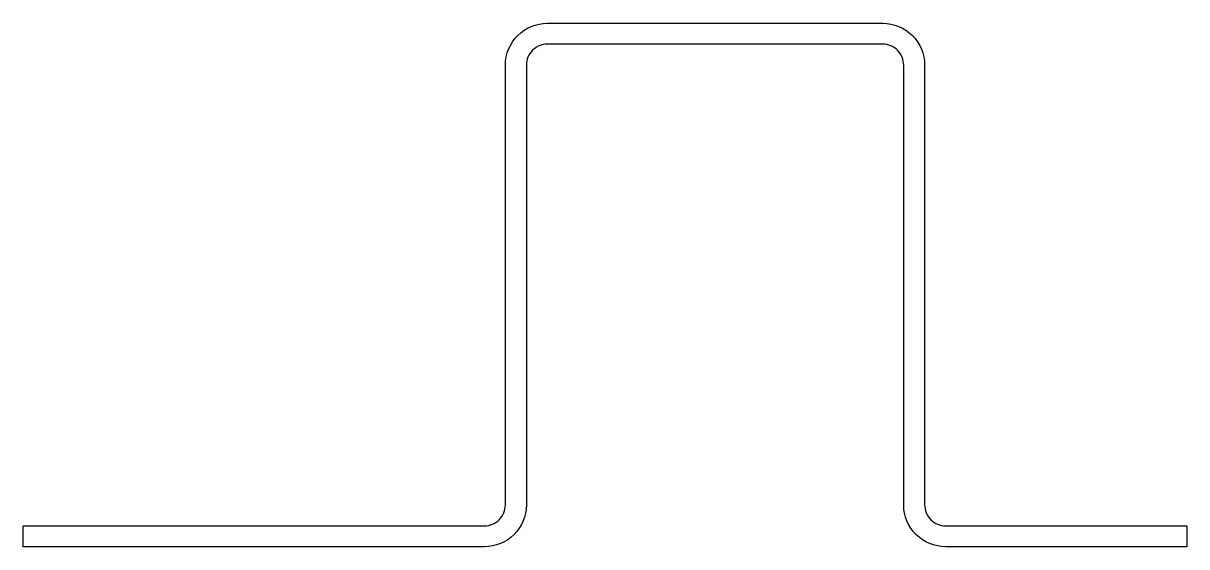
# Model space of a CAD drawing. Extents: x 723 to 834, y 448 to 498.
import ezdxf

# ---------------------------------------------------------------- set-up
doc = ezdxf.new("R2010")
doc.units = 0
doc.layers.get('0').update_dxf_attribs({"linetype": 'CONTINUOUS'})

msp = doc.modelspace()

# ---------------------------------------------------------------- linework, layer by layer
msp.add_lwpolyline([(807.13, 494.46, 0.414214), (805.13, 496.46), (773.13, 496.46, 0.414214), (771.13, 494.46), (771.13, 452.46, -0.414214), (767.13, 448.46), (723.13, 448.46), (723.13, 450.46), (767.13, 450.46, 0.414214), (769.13, 452.46), (769.13, 494.46, -0.414214), (773.13, 498.46), (805.13, 498.46, -0.414214), (809.13, 494.46), (809.13, 452.46, 0.414214), (811.13, 450.46), (834.13, 450.46), (834.13, 448.46), (811.13, 448.46, -0.414214), (807.13, 452.46)], format="xyb", close=True)

doc.saveas('drawing.dxf')
